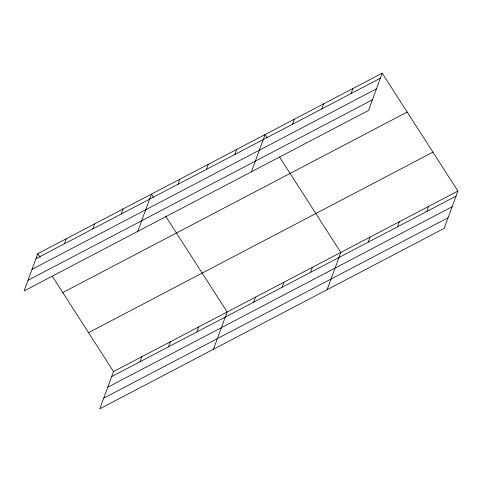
<?xml version="1.0" encoding="UTF-8"?>
<svg xmlns="http://www.w3.org/2000/svg" width="482" height="482" viewBox="0 0 482 482"><rect width="100%" height="100%" fill="white"/><g stroke="black" fill="none" stroke-linecap="round" stroke-linejoin="round"><path stroke-width="0.72" d="M382.214 73.162L37.813 253.665L24.1 290.935L368.501 110.438L382.214 73.162L457.9 191.065L444.187 228.335L99.786 408.838L113.499 371.562L457.9 191.065M64.365 243.832L66.227 238.771M92.779 228.938L94.641 223.877M121.193 214.05L123.055 208.989M137.75 231.372L151.469 194.095L153.481 197.234M178.015 184.269L179.876 179.208M206.429 169.375L208.29 164.314M140.051 361.735L141.913 356.674M234.842 154.481L236.704 149.42M168.465 346.841L170.327 341.78M251.405 171.809L265.118 134.532L267.13 137.671M196.879 331.953L198.741 326.892M292.532 124.248L294.394 119.187M213.436 349.275L227.155 311.999L165.567 216.063M321.801 108.908L323.663 103.847M253.707 302.166L255.568 297.105M351.077 93.562L352.938 88.501M282.115 287.278L283.976 282.217M310.529 272.384L312.39 267.323M327.091 289.706L340.804 252.435L279.62 157.12M368.218 242.151L370.08 237.09M397.487 226.811L399.355 221.75M426.763 211.465L428.625 206.404M35.951 258.726L380.352 78.223M32.041 269.354L376.442 88.851M28.01 280.307L372.411 99.804M62.793 292.568L407.188 112.071M88.525 332.658L432.92 152.155M111.637 376.623L456.038 196.126M107.727 387.257L452.128 206.754M103.696 398.21L448.097 217.707M37.813 253.665L40.229 257.424M52.315 276.252L113.499 371.562"/></g></svg>
